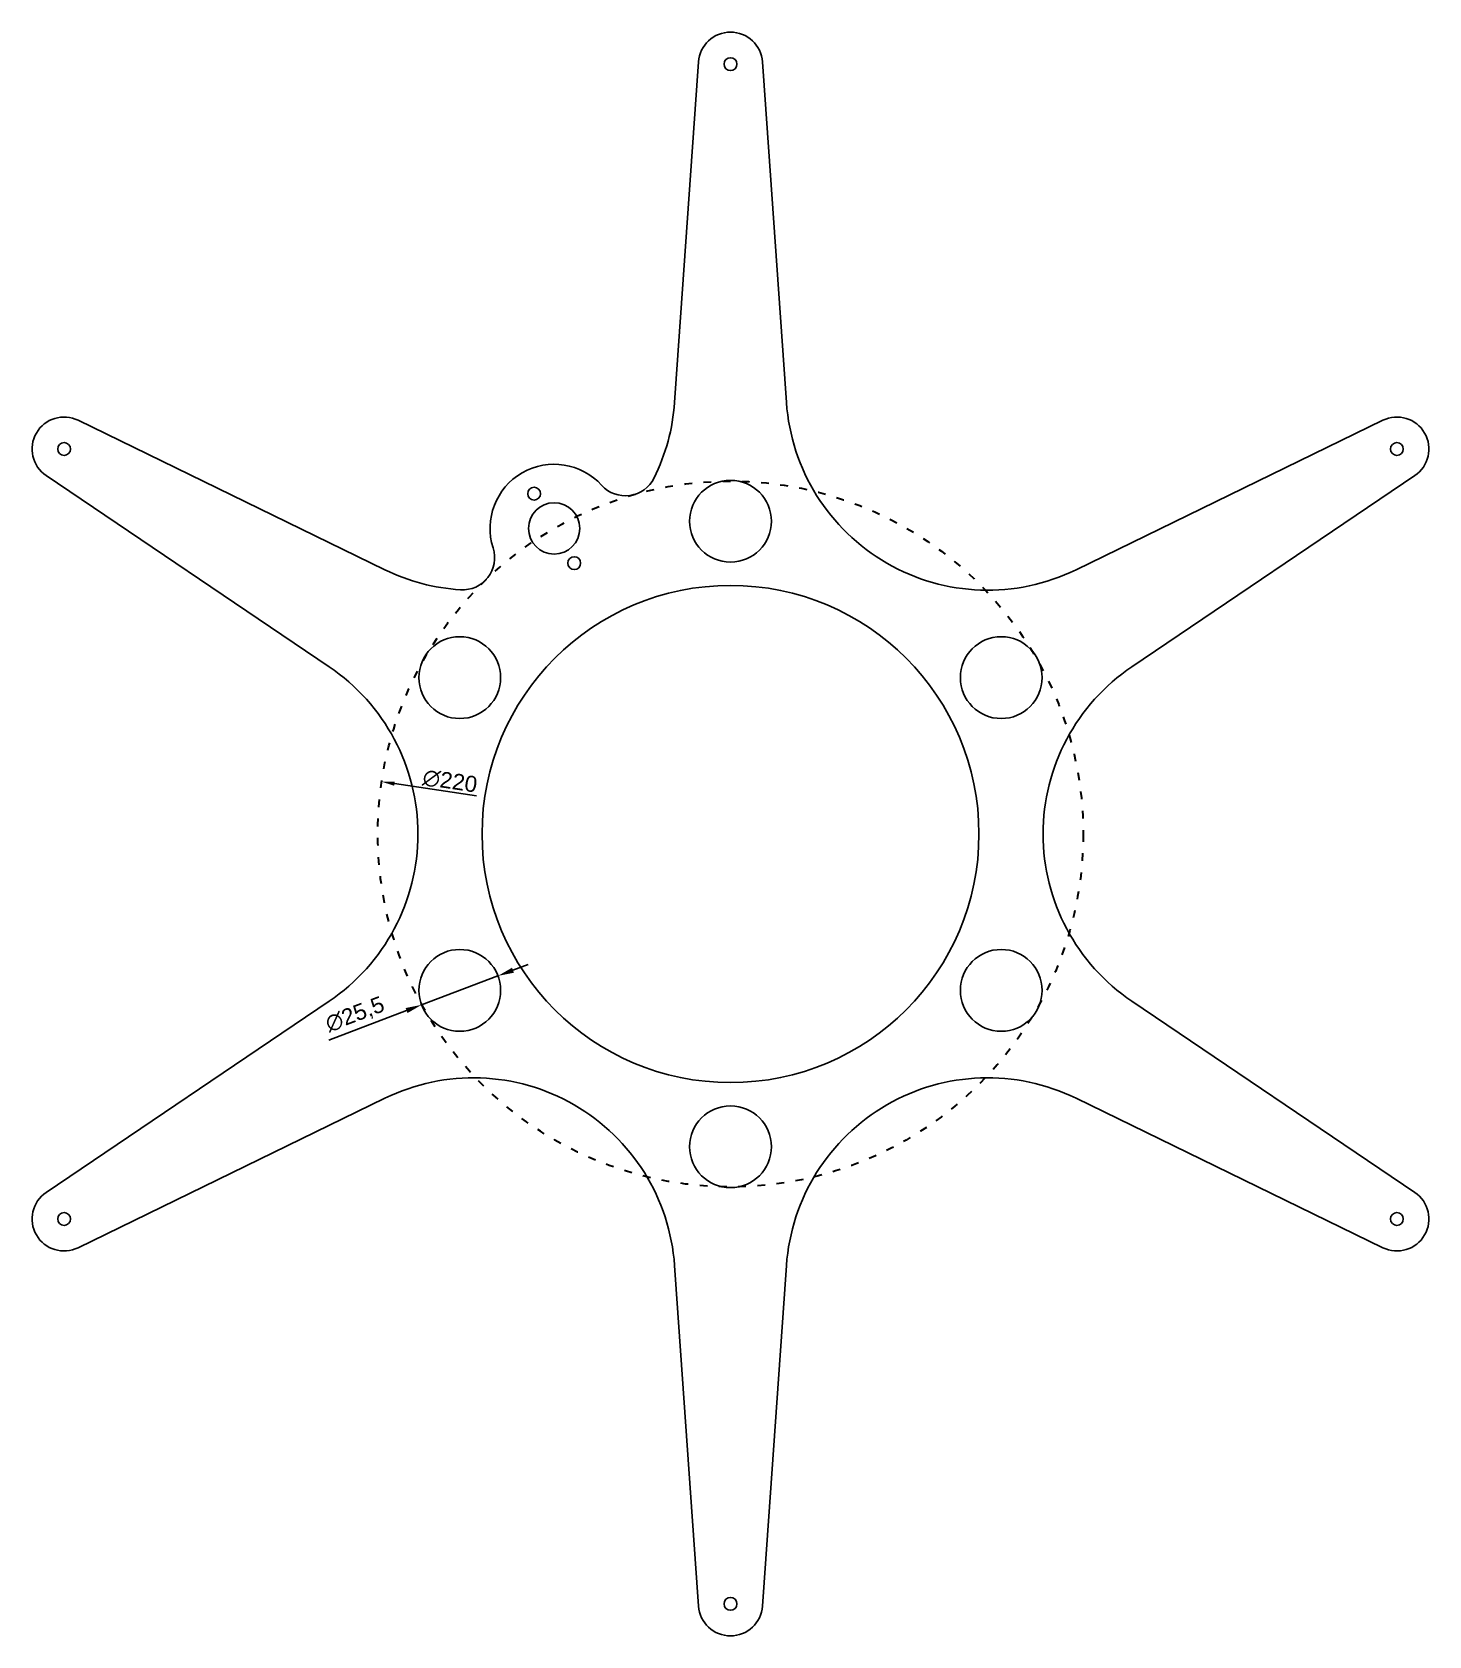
# Model space of a CAD drawing. Header units: millimetres. Extents: x -218 to 218, y -250 to 250.
import ezdxf

# ---------------------------------------------------------------- set-up
doc = ezdxf.new("R2010")
doc.units = ezdxf.units.MM
doc.linetypes.add('ACAD_ISO03W100', pattern=[30, 12, -18])
doc.layers.add('plexi', color=7, linetype='Continuous')
doc.styles.get("Standard").update_dxf_attribs({"font": 'arial.ttf'})
doc.dimstyles.new('ISO-25', dxfattribs={"dimtxt": 2.5, "dimasz": 2.5, "dimexe": 1.25, "dimexo": 0.625, "dimtad": 1, "dimtxsty": 'Standard', "dimcen": 2.5, "dimadec": 0, "dimazin": 0, "dimtfac": 1, "dimtmove": 0, "dimatfit": 3, "dimfxl": 1, "dimarcsym": 0})

# ---------------------------------------------------------------- blocks, each defined once
blk = doc.blocks.new('*D0')
at = {"color": 0, "lineweight": -2, "transparency": 16777216}
for p, q in [((-72.52, -44.23), (-96.36, -53.27)), ((-67.84, -42.46), (-63.16, -40.69)), ((-125.31, -64.25), (-101.03, -55.04))]:
    blk.add_line(p, q, dxfattribs=at)
at = {"color": 0, "transparency": 16777216}
for points in [[(-68.14, -41.68), (-67.54, -43.24), (-72.52, -44.23)], [(-101.33, -54.26), (-100.74, -55.82), (-96.36, -53.27)]]:
    blk.add_solid(points, dxfattribs=at)
at = {"layer": 'Defpoints', "color": 0, "transparency": 16777216}
for p in [(-72.52, -44.23), (-96.36, -53.27)]:
    blk.add_point(p, dxfattribs=at)
at = {"color": 0, "transparency": 16777216, "insert": (-117.05, -56.47), "char_height": 5, "attachment_point": 5, "rotation": 20.7609}
blk.add_mtext('∅25,5', dxfattribs=at)
blk = doc.blocks.new('*D1')
at = {"color": 0, "lineweight": -2, "transparency": 16777216}
blk.add_line((-79.23, 11.87), (-104.83, 15.7), dxfattribs=at)
at = {"color": 0, "transparency": 16777216}
blk.add_solid([(-104.73, 16.36), (-104.93, 15.04), (-108.79, 16.3)], dxfattribs=at)
at = {"layer": 'Defpoints', "color": 0, "transparency": 16777216}
for p in [(-108.79, 16.3), (108.79, -16.3)]:
    blk.add_point(p, dxfattribs=at)
at = {"color": 0, "transparency": 16777216, "insert": (-87.5, 16.46), "char_height": 5, "attachment_point": 5, "rotation": 351.4811}
blk.add_mtext('∅220', dxfattribs=at)

msp = doc.modelspace()

# ---------------------------------------------------------------- linework, layer by layer
at = {"color": 1, "linetype": 'ACAD_ISO03W100', "lineweight": 30, "ltscale": 0.2}
msp.add_circle((0, 0), 110, dxfattribs=at)
at = {"layer": 'plexi'}
msp.add_lwpolyline([(-84.207, 76.135, -0.0977583), (-107.767, 82.364), (-203.466, 128.99, 0.9321226), (-213.442, 111.712), (-125.213, 52.147, -0.5314401), (-125.213, -52.147), (-213.442, -111.712, 0.9321226), (-203.466, -128.99), (-107.767, -82.364, -0.5314401), (-17.446, -134.511), (-9.975, -240.702, 0.9321226), (9.975, -240.702), (17.446, -134.511, -0.5314401), (107.767, -82.364), (203.466, -128.99, 0.9321226), (213.442, -111.712), (125.213, -52.147, -0.5314401), (125.213, 52.147), (213.442, 111.712, 0.9321226), (203.466, 128.99), (107.767, 82.364, -0.5314401), (17.446, 134.511), (9.975, 240.702, 0.9321226), (-9.975, 240.702), (-17.446, 134.511, -0.0977583), (-23.832, 110.993, -0.5283358), (-40.195, 108.709, 0.8062363), (-74.047, 89.164, -0.5283358)], format="xyb", close=True, dxfattribs=at)
for centre, radius in [((0, 240), 2), ((-207.846, 120), 2), ((207.846, 120), 2), ((0, 97.5), 12.75), ((-61.25, 106.088), 2), ((-55, 95.263), 8), ((-48.75, 84.437), 2), ((0, 0), 77.5), ((-84.437, 48.75), 12.75), ((84.437, 48.75), 12.75), ((-84.437, -48.75), 12.75), ((84.437, -48.75), 12.75), ((0, -97.5), 12.75), ((-207.846, -120), 2), ((207.846, -120), 2), ((0, -240), 2)]:
    msp.add_circle(centre, radius, dxfattribs=at)

# ---------------------------------------------------------------- dimensions: what is measured, and where the dimension line sits
at = {"color": 1}
dim = msp.add_diameter_dim_2p(p1=(108.786, -16.295), p2=(-108.786, 16.295), dimstyle='ISO-25', override={"dimtxt": 5, "dimasz": 4}, dxfattribs=at)
dim.commit()
dim.dimension.update_dxf_attribs({"geometry": '*D1', "text_midpoint": (-87.994, 13.181), "dimtype": 163})
dim = msp.add_diameter_dim_2p(p1=(-72.515, -44.231), p2=(-96.36, -53.269), dimstyle='ISO-25', override={"dimscale": 2})
dim.commit()
dim.dimension.update_dxf_attribs({"geometry": '*D0', "text_midpoint": (-117.049, -56.475)})

doc.saveas('drawing.dxf')
